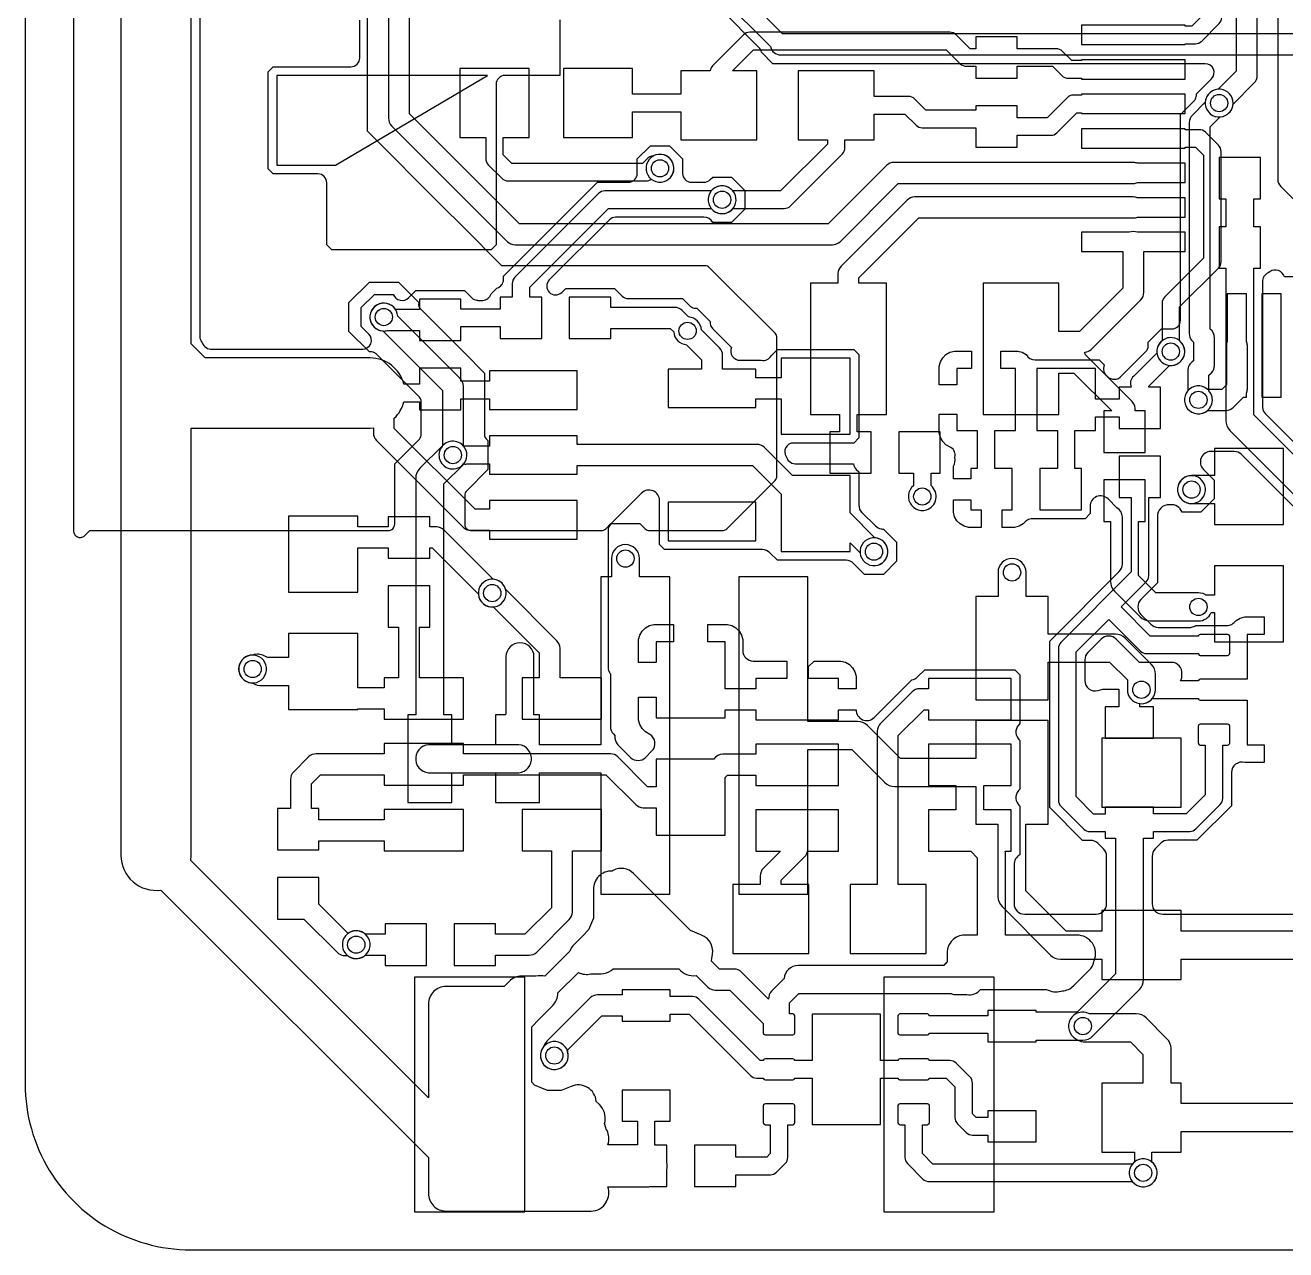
# Model space of a CAD drawing. Header units: millimetres. Extents: x 23.6 to 57.2, y 14.1 to 54.7.
# Drawn here: x 23.61 to 41.87, y 14.09 to 31.83 of the extents above; entities that cross this region are included whole.
import ezdxf

# ---------------------------------------------------------------- set-up
doc = ezdxf.new("R2010")
doc.units = ezdxf.units.MM

msp = doc.modelspace()

# ---------------------------------------------------------------- linework, layer by layer
at = {"layer": '16_copper'}
for points in [[(24.305, 48.7), (24.305, 24.5), (24.306, 24.489), (24.308, 24.477), (24.308, 24.477), (24.308, 24.476), (24.312, 24.465), (24.317, 24.455), (24.317, 24.454), (24.317, 24.453), (24.324, 24.444), (24.331, 24.435), (24.331, 24.434), (24.332, 24.434), (24.341, 24.427), (24.35, 24.419), (24.35, 24.419), (24.351, 24.419), (24.361, 24.414), (24.372, 24.409), (24.372, 24.409), (24.373, 24.409), (24.384, 24.407), (24.396, 24.405), (24.396, 24.405), (24.397, 24.405), (24.408, 24.406, 0.175553), (24.467, 24.433), (24.539, 24.505), (28.862, 24.505, 0.414214), (28.957, 24.6), (28.957, 25.475), (29.315, 25.833, 0.198912), (29.343, 25.901), (29.343, 26.371, 0.198912), (29.315, 26.438), (28.687, 27.066, 0.129044), (28.646, 27.091), (28.622, 27.094, 0.061489), (28.59, 27.094), (28.294, 27.39), (28.294, 27.81), (28.59, 28.106), (29.01, 28.106), (29.306, 27.81, 0.278932), (29.334, 27.713), (29.962, 27.085), (29.962, 27.085), (30.257, 26.789), (30.257, 25.901, 0.129042), (30.269, 25.854), (30.284, 25.834, 0.066232), (30.308, 25.81), (30.308, 25.39), (30.001, 25.082, 0.198912), (29.973, 25.015), (29.973, 24.6, 0.414214), (30.068, 24.505), (31.947, 24.505, 0.198912), (32.014, 24.533), (32.09, 24.608), (32.51, 24.608), (32.586, 24.533, 0.198912), (32.653, 24.505), (33.7, 24.505, 0.198912), (33.767, 24.533), (34.467, 25.233, 0.198912), (34.495, 25.3), (34.495, 27.3, 0.198912), (34.467, 27.367), (33.519, 28.315, 0.198912), (33.452, 28.343), (30.511, 28.343), (29.938, 28.915), (29.65, 29.203), (29.65, 29.203), (28.562, 30.291), (28.562, 43.409, 0.0837)], [(41.148, 33.859), (41.148, 31.163), (40.886, 30.901), (40.88, 30.901), (40.841, 30.893), (40.805, 30.878), (40.772, 30.856), (40.744, 30.828), (40.722, 30.795), (40.707, 30.759), (40.699, 30.72), (40.699, 30.68), (40.707, 30.641), (40.722, 30.605), (40.744, 30.572), (40.772, 30.544), (40.805, 30.522), (40.841, 30.507), (40.88, 30.499), (40.92, 30.499), (40.959, 30.507, 0.31076), (41.101, 30.686), (41.408, 30.992, 0.198912), (41.452, 31.1), (41.452, 34, 0.343727)], [(41.748, 33.868), (41.748, 29.6, 0.198912), (41.792, 29.492), (42.005, 29.28)], [(42.5, 18.703), (40.35, 18.703), (40.35, 19), (39.2, 19), (39.2, 18.703), (38.684, 18.703), (38.102, 19.285), (38.102, 20.252), (38.424, 20.252), (38.424, 21.752), (37.374, 21.752), (37.374, 21.205), (36.282, 21.205), (35.807, 21.681, 0.198912), (35.663, 21.74), (34.942, 21.74), (34.942, 23.837), (33.942, 23.837), (33.942, 19.237), (34.942, 19.237), (34.942, 21.334), (35.579, 21.334), (36.054, 20.859, 0.198912), (36.198, 20.799), (37.374, 20.799), (37.374, 20.252), (37.696, 20.252), (37.696, 19.201, 0.198912), (37.756, 19.057), (38.456, 18.356, 0.198912), (38.6, 18.297), (39.2, 18.297), (39.2, 18), (40.35, 18), (40.35, 18.297), (42.416, 18.297)], [(44.85, 16.203), (40.35, 16.203), (40.35, 16.5), (40.203, 16.5), (40.203, 17, 0.198912), (40.144, 17.144), (39.844, 17.444, 0.198912), (39.7, 17.503), (39.024, 17.503, 0.998798), (38.824, 17.143), (38.83, 17.138, 0.121359), (38.929, 17.099), (38.935, 17.098, 0.020916), (38.952, 17.097), (39.616, 17.097), (39.797, 16.916), (39.797, 16.5), (39.2, 16.5), (39.2, 15.5), (39.673, 15.5), (39.673, 15.357), (39.672, 15.356), (39.644, 15.328), (39.622, 15.295), (39.607, 15.259), (39.599, 15.22), (39.599, 15.18), (39.607, 15.141), (39.622, 15.105), (39.644, 15.072), (39.672, 15.044), (39.705, 15.022), (39.741, 15.007), (39.78, 14.999), (39.82, 14.999), (39.859, 15.007, 0.601912), (39.927, 15.357), (39.927, 15.5), (40.35, 15.5), (40.35, 15.797), (44.85, 15.797)]]:
    msp.add_lwpolyline(points, format="xyb", dxfattribs=at)
for points in [[(29.172, 43.112, 0.965487), (29.041, 43.493), (29.005, 43.478, 0.198913), (28.907, 43.359), (28.899, 43.32, 0.175346), (28.867, 43.219), (28.867, 30.481, 0.198912), (28.912, 30.373), (30.592, 28.692, 0.198912), (30.7, 28.648), (35.3, 28.648, 0.198912), (35.408, 28.692), (36.251, 29.536), (39.657, 29.536, 0.101846), (39.717, 29.548), (40.407, 29.548), (40.407, 29.828), (39.715, 29.828, 0.098877), (39.657, 29.84), (36.188, 29.84, 0.198912), (36.08, 29.796), (35.237, 28.952), (30.763, 28.952), (29.172, 30.544)], [(40.407, 31.561), (40.557, 31.561, 0.198912), (40.647, 31.598), (40.901, 31.852, 0.198912), (40.938, 31.942), (40.938, 33.35, 0.909744), (40.716, 33.686), (40.683, 33.664, 0.475246), (40.684, 33.35), (40.684, 31.995), (40.504, 31.815), (40.407, 31.815), (40.407, 31.828), (38.907, 31.828), (38.907, 31.548), (40.407, 31.548)], [(34.202, 31.169), (33.849, 31.169), (34.153, 31.473), (36.947, 31.473), (37.151, 31.27, 0.198912), (37.24, 31.233), (37.376, 31.233), (37.376, 31.06), (37.976, 31.06), (37.976, 31.233), (38.488, 31.233), (38.622, 31.098, 0.198912), (38.712, 31.061), (38.907, 31.061), (38.907, 31.048), (40.407, 31.048), (40.407, 31.328), (38.907, 31.328), (38.907, 31.315), (38.765, 31.315), (38.63, 31.449, 0.198912), (38.54, 31.487), (37.976, 31.487), (37.976, 31.66), (37.376, 31.66), (37.376, 31.487), (37.293, 31.487), (37.09, 31.69, 0.198912), (37, 31.727), (34.1, 31.727, 0.198912), (34.01, 31.69), (33.563, 31.242, 0.164184), (33.527, 31.169), (33.102, 31.169), (33.102, 30.828), (32.403, 30.828), (32.403, 31.201), (31.403, 31.201), (31.403, 30.201), (32.403, 30.201), (32.403, 30.574), (33.102, 30.574), (33.102, 30.169), (34.202, 30.169)], [(32.859, 29.562, 0.906347), (32.78, 29.956), (32.741, 29.949), (32.705, 29.934, 0.208069), (32.61, 29.89), (32.547, 29.827), (30.653, 29.827), (30.53, 29.95), (30.53, 30.201), (30.903, 30.201), (30.903, 31.201), (29.903, 31.201), (29.903, 30.201), (30.276, 30.201), (30.276, 29.897, 0.198912), (30.313, 29.807), (30.51, 29.61, 0.198912), (30.6, 29.573), (32.6, 29.573, 0.157536), (32.674, 29.597), (32.705, 29.577), (32.741, 29.562), (32.78, 29.554), (32.82, 29.554)], [(33.759, 29.107, 0.15024), (33.857, 29.173), (34.6, 29.173, 0.198912), (34.69, 29.21), (35.442, 29.963, 0.198912), (35.479, 30.052), (35.479, 30.169), (35.902, 30.169), (35.902, 30.542), (36.347, 30.542), (36.51, 30.38, 0.198912), (36.6, 30.342), (37.376, 30.342), (37.376, 30.06), (37.976, 30.06), (37.976, 30.233), (38.46, 30.233, 0.198912), (38.549, 30.27), (38.841, 30.561), (38.907, 30.561), (38.907, 30.548), (40.407, 30.548), (40.407, 30.828), (38.907, 30.828), (38.907, 30.815), (38.788, 30.815, 0.198912), (38.698, 30.778), (38.407, 30.487), (37.976, 30.487), (37.976, 30.66), (37.376, 30.66), (37.376, 30.596), (36.653, 30.596), (36.49, 30.759, 0.198912), (36.4, 30.796), (35.902, 30.796), (35.902, 31.169), (34.802, 31.169), (34.802, 30.169), (35.225, 30.169), (35.225, 30.105), (34.547, 29.427), (33.857, 29.427), (33.856, 29.428), (33.828, 29.456), (33.795, 29.478), (33.759, 29.493), (33.72, 29.501), (33.68, 29.501), (33.641, 29.493), (33.605, 29.478), (33.572, 29.456), (33.544, 29.428), (33.522, 29.395), (33.507, 29.359), (33.499, 29.32), (33.499, 29.28), (33.507, 29.241), (33.522, 29.205), (33.544, 29.172), (33.572, 29.144), (33.605, 29.122), (33.641, 29.107), (33.68, 29.099), (33.72, 29.099)], [(40.259, 26.907, 0.601912), (40.327, 27.257), (40.327, 27.747), (40.89, 28.31, 0.198912), (40.927, 28.4), (40.927, 30, 0.198912), (40.89, 30.09), (40.702, 30.278, 0.198912), (40.612, 30.315), (40.407, 30.315), (40.407, 30.328), (38.907, 30.328), (38.907, 30.048), (40.407, 30.048), (40.407, 30.061), (40.559, 30.061), (40.673, 29.947), (40.673, 28.453), (40.11, 27.89, 0.198912), (40.073, 27.8), (40.073, 27.257), (40.072, 27.256), (40.044, 27.228), (40.022, 27.195), (40.007, 27.159), (39.999, 27.12), (39.999, 27.08), (40.007, 27.041), (40.022, 27.005), (40.044, 26.972), (40.072, 26.944), (40.105, 26.922), (40.141, 26.907), (40.18, 26.899), (40.22, 26.899)], [(35.86, 25.939), (35.657, 25.939), (35.657, 26.189), (36.08, 26.189), (36.08, 28.089), (35.683, 28.089), (35.683, 28.167), (36.551, 29.036), (39.657, 29.036, 0.101846), (39.717, 29.048), (40.407, 29.048), (40.407, 29.328), (39.715, 29.328, 0.098877), (39.657, 29.34), (36.488, 29.34, 0.198912), (36.38, 29.296), (35.423, 28.338, 0.198912), (35.378, 28.23), (35.378, 28.089), (34.98, 28.089), (34.98, 26.189), (35.403, 26.189), (35.403, 25.939), (35.26, 25.939), (35.26, 25.339), (35.86, 25.339)], [(38.964, 27.051, 0.050181), (38.951, 27.087), (38.96, 27.089, 0.163107), (39.047, 27.132), (39.765, 27.849, 0.198912), (39.809, 27.957), (39.809, 28.548), (40.407, 28.548), (40.407, 28.828), (39.716, 28.828, 0.201229), (39.598, 28.828), (38.907, 28.828), (38.907, 28.548), (39.505, 28.548), (39.505, 28.02), (38.876, 27.392), (38.58, 27.392), (38.58, 28.089), (37.48, 28.089), (37.48, 26.189), (38.58, 26.189), (38.58, 26.787), (38.797, 26.787), (39.345, 26.239), (39.23, 26.239), (39.23, 25.639), (39.83, 25.639), (39.83, 26.239), (39.682, 26.239, 0.251636), (39.638, 26.378), (38.968, 27.047)], [(29.783, 20.997), (30.755, 20.997), (30.794, 21.005), (30.831, 21.02), (30.865, 21.042), (30.893, 21.07), (30.915, 21.104), (30.93, 21.141), (30.938, 21.18), (30.938, 21.22), (30.93, 21.259), (30.915, 21.296), (30.893, 21.33), (30.865, 21.358), (30.831, 21.38), (30.794, 21.395), (30.755, 21.403), (29.783, 21.403), (29.783, 21.835), (29.668, 21.835), (29.668, 25.181), (29.944, 25.456, 0.394737), (29.952, 25.733), (29.952, 26.6, 0.198912), (29.908, 26.708), (29.001, 27.614, 0.918765), (28.599, 27.62), (28.599, 27.58, 0.365467), (28.786, 27.399), (29.648, 26.537), (29.648, 25.735), (29.321, 25.409, 0.198912), (29.262, 25.265), (29.262, 21.835), (29.148, 21.835), (29.148, 20.565), (29.783, 20.565)], [(40.659, 26.207, 0.105333), (40.732, 26.248), (41, 26.248, 0.198912), (41.108, 26.292), (41.254, 26.438), (41.297, 26.438), (41.297, 26.498, 0.10074), (41.309, 26.557), (41.309, 27.188, 0.101846), (41.297, 27.248), (41.297, 27.938), (41.017, 27.938), (41.017, 27.246, 0.098877), (41.005, 27.188), (41.005, 26.62), (40.937, 26.552), (40.732, 26.552), (40.728, 26.556), (40.695, 26.578), (40.659, 26.593), (40.62, 26.601), (40.58, 26.601), (40.541, 26.593), (40.505, 26.578), (40.472, 26.556), (40.444, 26.528), (40.422, 26.495), (40.407, 26.459), (40.399, 26.42), (40.399, 26.38), (40.407, 26.341), (40.422, 26.305), (40.444, 26.272), (40.472, 26.244), (40.505, 26.222), (40.541, 26.207), (40.58, 26.199), (40.62, 26.199)], [(36.659, 24.807, 0.601912), (36.727, 25.157), (36.727, 25.339), (36.86, 25.339), (36.86, 25.939), (36.26, 25.939), (36.26, 25.339), (36.473, 25.339), (36.473, 25.157), (36.472, 25.156), (36.444, 25.128), (36.422, 25.095), (36.407, 25.059), (36.399, 25.02), (36.399, 24.98), (36.407, 24.941), (36.422, 24.905), (36.444, 24.872), (36.472, 24.844), (36.505, 24.822), (36.541, 24.807), (36.58, 24.799), (36.62, 24.799)], [(41.832, 25.694), (40.832, 25.694), (40.832, 25.303), (40.5, 25.303, 0.923416), (40.468, 24.899), (40.5, 24.897), (40.832, 24.897), (40.832, 24.594), (41.832, 24.594)], [(41.832, 23.994), (40.832, 23.994), (40.832, 23.571), (40.709, 23.571, 0.080041), (40.667, 23.592), (40.632, 23.601), (40.6, 23.603), (39.984, 23.603), (39.733, 23.854), (39.733, 24.639), (39.83, 24.639), (39.83, 25.239), (39.23, 25.239), (39.23, 24.639), (39.327, 24.639), (39.327, 23.77, 0.198912), (39.386, 23.626), (39.756, 23.256, 0.198912), (39.9, 23.197), (40.6, 23.197, 0.294938), (40.785, 23.317), (40.832, 23.317), (40.832, 22.894), (41.832, 22.894)], [(32.942, 23.837), (32.503, 23.837), (32.503, 24.1, 1), (32.097, 24.1), (32.097, 23.837), (31.942, 23.837), (31.942, 21.403), (31.053, 21.403), (31.053, 21.835), (30.975, 21.835), (30.975, 22.677, 1), (30.569, 22.677), (30.569, 21.85, 0.019662), (30.56, 21.835), (30.418, 21.835), (30.418, 21.403), (29.445, 21.403), (29.406, 21.395), (29.369, 21.38), (29.335, 21.358), (29.307, 21.33), (29.285, 21.296), (29.27, 21.259), (29.262, 21.22), (29.262, 21.18), (29.27, 21.141), (29.285, 21.104), (29.307, 21.07), (29.335, 21.042), (29.369, 21.02), (29.406, 21.005), (29.445, 20.997), (30.418, 20.997), (30.418, 20.565), (31.053, 20.565), (31.053, 20.997), (31.942, 20.997), (31.942, 19.237), (32.942, 19.237)], [(39.811, 22, 0.361416), (39.977, 22.2), (39.977, 22.426, 0.198912), (39.917, 22.57), (39.541, 22.946, 0.198912), (39.398, 23.005), (38.424, 23.005), (38.424, 23.552), (38.103, 23.552), (38.103, 23.9, 1), (37.697, 23.9), (37.697, 23.552), (37.374, 23.552), (37.374, 22.052), (38.424, 22.052), (38.424, 22.599), (39.314, 22.599), (39.571, 22.342), (39.571, 22.2), (39.574, 22.165), (39.583, 22.13), (39.598, 22.098), (39.619, 22.069), (39.644, 22.044), (39.673, 22.023), (39.706, 22.009), (39.74, 22), (39.775, 21.997)]]:
    msp.add_lwpolyline(points, format="xyb", close=True, dxfattribs=at)
for points in [[(41.797, 27.938), (41.517, 27.938), (41.517, 26.438), (41.797, 26.438)], [(35.959, 24.007), (35.995, 24.022), (36.028, 24.044), (36.056, 24.072), (36.078, 24.105), (36.093, 24.141), (36.101, 24.18), (36.101, 24.22), (36.093, 24.259), (36.078, 24.295), (36.056, 24.328), (36.028, 24.356), (35.995, 24.378), (35.959, 24.393), (35.92, 24.401), (35.88, 24.401), (35.841, 24.393), (35.805, 24.378), (35.772, 24.356), (35.744, 24.328), (35.722, 24.295), (35.707, 24.259), (35.699, 24.22), (35.699, 24.18), (35.707, 24.141), (35.722, 24.105), (35.744, 24.072), (35.772, 24.044), (35.805, 24.022), (35.841, 24.007), (35.88, 23.999), (35.92, 23.999)], [(30.429, 23.407), (30.465, 23.422), (30.498, 23.444), (30.526, 23.472), (30.548, 23.505), (30.563, 23.541), (30.571, 23.58), (30.571, 23.62), (30.563, 23.659), (30.548, 23.695), (30.526, 23.728), (30.498, 23.756), (30.465, 23.778), (30.429, 23.793), (30.39, 23.801), (30.35, 23.801), (30.311, 23.793), (30.275, 23.778), (30.242, 23.756), (30.214, 23.728), (30.192, 23.695), (30.177, 23.659), (30.169, 23.62), (30.169, 23.58), (30.177, 23.541), (30.192, 23.505), (30.214, 23.472), (30.242, 23.444), (30.275, 23.422), (30.311, 23.407), (30.35, 23.399), (30.39, 23.399)], [(26.959, 22.307), (26.995, 22.322), (27.028, 22.344), (27.056, 22.372), (27.078, 22.405), (27.093, 22.441), (27.101, 22.48), (27.101, 22.52), (27.093, 22.559), (27.078, 22.595), (27.056, 22.628), (27.028, 22.656), (26.995, 22.678), (26.959, 22.693), (26.92, 22.701), (26.88, 22.701), (26.841, 22.693), (26.805, 22.678), (26.772, 22.656), (26.744, 22.628), (26.722, 22.595), (26.707, 22.559), (26.699, 22.52), (26.699, 22.48), (26.707, 22.441), (26.722, 22.405), (26.744, 22.372), (26.772, 22.344), (26.805, 22.322), (26.841, 22.307), (26.88, 22.299), (26.92, 22.299)], [(40.35, 21.5), (39.2, 21.5), (39.2, 20.5), (40.35, 20.5)], [(28.459, 18.313), (28.495, 18.328), (28.528, 18.35), (28.556, 18.378), (28.578, 18.411), (28.593, 18.447), (28.601, 18.486), (28.601, 18.526), (28.593, 18.565), (28.578, 18.601), (28.556, 18.634), (28.528, 18.662), (28.495, 18.684), (28.459, 18.699), (28.42, 18.707), (28.38, 18.707), (28.341, 18.699), (28.305, 18.684), (28.272, 18.662), (28.244, 18.634), (28.222, 18.601), (28.207, 18.565), (28.199, 18.526), (28.199, 18.486), (28.207, 18.447), (28.222, 18.411), (28.244, 18.378), (28.272, 18.35), (28.305, 18.328), (28.341, 18.313), (28.38, 18.305), (28.42, 18.305)], [(30.842, 18.037), (29.242, 18.037), (29.242, 14.637), (30.842, 14.637)], [(37.642, 18.037), (36.042, 18.037), (36.042, 14.637), (37.642, 14.637)], [(31.329, 16.707), (31.366, 16.722), (31.398, 16.744), (31.426, 16.772), (31.449, 16.805), (31.464, 16.841), (31.471, 16.88), (31.471, 16.92), (31.464, 16.959), (31.449, 16.995), (31.426, 17.028), (31.398, 17.056), (31.366, 17.078), (31.329, 17.093), (31.29, 17.101), (31.25, 17.101), (31.212, 17.093), (31.175, 17.078), (31.142, 17.056), (31.114, 17.028), (31.092, 16.995), (31.077, 16.959), (31.069, 16.92), (31.069, 16.88), (31.077, 16.841), (31.092, 16.805), (31.114, 16.772), (31.142, 16.744), (31.175, 16.722), (31.212, 16.707), (31.25, 16.699), (31.29, 16.699)]]:
    msp.add_lwpolyline(points, close=True, dxfattribs=at)
at = {"layer": '1_copper'}
for points in [[(24.992, 38.1), (24.992, 19.8, 0.45607), (25.571, 19.298), (29.446, 15.423), (29.446, 14.9, 0.414214), (29.7, 14.646), (31.801, 14.646, 0.267251), (32.021, 14.772), (32.023, 14.779, 0.210121), (32.046, 14.995), (32.6, 14.995, 0.042285), (32.651, 15), (32.9, 15), (32.9, 15.249, 0.084744), (32.9, 15.352), (32.9, 15.6), (32.727, 15.6), (32.727, 15.948), (32.949, 15.948), (32.949, 16.4), (32.251, 16.4), (32.251, 15.948), (32.473, 15.948), (32.473, 15.605), (32.046, 15.605, 0.113343), (32.057, 15.721), (32.054, 15.74, 0.092189), (32.023, 15.834), (32.014, 15.85), (31.997, 15.914, 0.252242), (31.948, 16.159), (31.923, 16.189, 0.000183), (31.922, 16.19), (31.877, 16.235, 0.514097), (31.512, 16.452), (31.371, 16.394), (31.17, 16.394), (30.984, 16.471), (30.942, 16.513), (30.942, 17.318), (31.047, 17.423), (31.047, 17.423), (31.138, 17.514), (31.138, 17.514), (31.138, 17.514), (31.247, 17.624, 0.189506), (31.321, 17.806), (31.619, 18.103, 0.175398), (31.798, 18.083), (31.946, 18.083, 0.158205), (32.095, 18.132), (32.124, 18.157), (33.075, 18.157, 0.274304), (33.324, 18.06), (33.492, 17.892, 0.198912), (33.6, 17.848), (33.812, 17.848), (34.296, 17.363), (34.296, 17.228), (34.302, 17.214), (34.313, 17.203), (34.327, 17.198), (34.723, 17.198), (34.737, 17.203), (34.748, 17.214), (34.754, 17.228), (34.754, 17.472), (34.748, 17.486), (34.737, 17.497), (34.723, 17.502), (34.677, 17.502), (34.677, 17.662), (34.812, 17.797), (37.017, 17.797, 0.085456), (37.102, 17.782), (37.244, 17.782, 0.266834), (37.445, 17.857), (38.4, 17.857, 0.208291), (38.611, 17.834), (38.63, 17.836, 0.179039), (38.79, 17.909), (39.018, 18.136, 0.138132), (39.084, 18.256), (39.089, 18.275, 0.545219), (38.838, 18.643), (37.803, 18.643), (37.803, 19.85, 0.014814), (37.802, 19.862), (37.888, 19.862), (37.888, 20.462), (37.491, 20.462), (37.491, 20.812), (37.888, 20.812), (37.888, 21.412), (36.688, 21.412), (36.688, 20.812), (37.085, 20.812), (37.085, 20.462), (36.688, 20.462), (36.688, 19.862), (37.301, 19.862), (37.397, 19.766), (37.397, 18.643), (37.213, 18.643, 0.414214), (36.959, 18.389), (36.959, 18.253, 0.067065), (36.912, 18.203), (34.8, 18.203, 0.394736), (34.598, 18.014), (34.417, 17.833, 0.210997), (34.373, 17.718), (33.983, 18.108, 0.198912), (33.875, 18.152), (33.663, 18.152), (33.546, 18.269, 0.002451), (33.547, 18.272), (33.55, 18.312, 0.412251), (33.393, 18.649), (33.241, 18.712), (33.077, 18.877), (32.417, 19.537, 0.324529), (32.122, 19.583), (32.106, 19.573, 0.431288), (31.836, 19.305), (31.836, 18.888), (31.767, 18.72), (31.682, 18.636), (31.682, 18.636), (31.682, 18.636), (31.555, 18.509, 0.110094), (31.494, 18.41), (31.133, 18.048, 0.123682), (31.004, 18.049), (30.796, 18.049, 0.198912), (30.616, 17.974), (30.543, 17.901), (29.7, 17.901, 0.414214), (29.446, 17.647), (29.446, 16.285), (26.003, 19.728), (26.008, 19.8), (26.008, 25.992), (28.6, 25.992), (28.648, 25.995), (28.648, 25.92, 0.198912), (28.692, 25.813), (29.95, 24.554, 0.198912), (30.058, 24.51), (30.33, 24.51), (30.33, 24.383), (31.6, 24.383), (31.6, 24.942), (30.33, 24.942), (30.33, 24.815), (30.121, 24.815), (28.952, 25.983), (28.952, 26.134, 0.138594), (29.092, 26.373), (29.315, 26.373), (29.315, 26.258), (29.915, 26.258), (29.915, 26.415), (30.33, 26.415), (30.33, 26.262), (31.6, 26.262), (31.6, 26.821), (30.33, 26.821), (30.33, 26.669), (29.915, 26.669), (29.915, 26.858), (29.315, 26.858), (29.315, 26.627), (29.091, 26.627, 0.341889), (28.6, 27.008), (26.21, 27.008), (26.008, 27.21), (26.008, 37.89)], [(26.135, 37.784), (26.135, 27.316, 0.16802), (26.162, 27.237), (26.168, 27.231, 0.354695), (26.316, 27.135), (28.494, 27.135, 0.668179), (28.584, 27.352), (28.472, 27.464), (28.472, 27.736), (28.664, 27.928), (28.936, 27.928, 0.557898), (29.161, 27.883), (29.262, 27.985), (29.968, 27.985), (30.073, 27.879, 0.168017), (30.148, 27.843), (30.157, 27.843), (30.163, 27.842), (30.233, 27.842, 0.291853), (30.356, 27.936), (30.439, 28.02, 0.337973), (30.533, 28.142), (30.533, 28.192), (31.895, 29.554), (32.345, 29.554, 0.414214), (32.472, 29.681), (32.472, 29.891), (32.664, 30.083), (32.936, 30.083), (33.128, 29.891), (33.128, 29.681, 0.414214), (33.255, 29.554), (33.437, 29.554, 0.198912), (33.527, 29.591), (33.564, 29.628), (33.836, 29.628), (34.028, 29.436), (34.028, 29.164), (33.836, 28.972), (33.564, 28.972, 0.302842), (33.437, 29.046), (32.158, 29.046, 0.198912), (32.068, 29.009), (31.197, 28.138, 0.996115), (31.376, 27.957), (31.377, 27.957), (31.434, 28.015), (32.14, 28.015), (32.25, 27.905, 0.198912), (32.34, 27.867), (33.128, 27.867), (33.23, 27.765, 0.147546), (33.295, 27.731), (33.304, 27.729, 0.049), (33.336, 27.728), (33.528, 27.536, 0.232534), (33.565, 27.43), (33.835, 27.16, 0.549691), (33.962, 26.974), (34.268, 26.974, 0.333919), (34.414, 27.042), (34.501, 27.129), (35.607, 27.129), (35.681, 27.055), (35.681, 25.849), (35.607, 25.775), (34.733, 25.775, 0.596407), (34.627, 25.579), (34.632, 25.571, 0.359531), (34.781, 25.473), (35.602, 25.473, 0.152781), (35.643, 25.392), (35.681, 25.355), (35.681, 24.877, 0.198912), (35.726, 24.769), (35.922, 24.573, 0.153129), (36.003, 24.531), (36.009, 24.53, 0.0369), (36.036, 24.528), (36.228, 24.336), (36.228, 24.064), (36.036, 23.872), (35.764, 23.872), (35.605, 24.03, 0.198912), (35.498, 24.075), (34.501, 24.075), (34.391, 24.186, 0.198916), (34.283, 24.23), (32.868, 24.23), (32.793, 24.305), (32.793, 24.941, 0.668179), (32.533, 25.049), (32.092, 24.608, 0.198912), (32.048, 24.5), (32.048, 22.523, 0.069503), (32.053, 22.481), (32.057, 22.472, 0.071586), (32.081, 22.428), (32.081, 21.667, 0.19892), (32.126, 21.559), (32.148, 21.537, 0.243596), (32.192, 21.403), (32.375, 21.22, 0.414209), (32.591, 21.22), (32.684, 21.313, 0.493149), (32.653, 21.552), (32.588, 21.59), (32.541, 21.637), (32.507, 21.695), (32.49, 21.76), (32.49, 22.093), (32.744, 22.093), (32.744, 21.793), (33.744, 21.793), (33.744, 21.91), (34.188, 21.91), (34.188, 21.762), (35.388, 21.762), (35.388, 21.91), (35.642, 21.91, 0.678981), (35.902, 21.797), (36.238, 22.133), (36.449, 22.344, 0.157905), (36.532, 22.386), (36.635, 22.489), (37.941, 22.489), (38.015, 22.415), (38.015, 21.709, 0.423719), (37.99, 21.491), (38, 21.479), (38.015, 21.465), (38.015, 20.759, 0.423719), (37.99, 20.541), (38, 20.529), (38.015, 20.515), (38.015, 19.809, 0.293558), (37.93, 19.661), (37.93, 19.1, 0.414214), (38.083, 18.948), (39.117, 18.948), (39.121, 18.948, 0.406906), (39.27, 19.1), (39.27, 19.786, 0.198912), (39.225, 19.894), (39.146, 19.973, 0.198912), (39.038, 20.017), (38.923, 20.017), (38.446, 20.495), (38.446, 22.905), (39.454, 23.914, 0.198912), (39.499, 24.021), (39.499, 24.704, 0.26177), (39.419, 24.838), (39.291, 24.965, 0.668184), (39.031, 24.857), (39.031, 24.752), (38.957, 24.678), (38.199, 24.678, 0.136851), (38.121, 24.655), (38.112, 24.651, 0.036719), (38.092, 24.633), (38.06, 24.602), (38.002, 24.568), (37.937, 24.551), (37.756, 24.551), (37.756, 24.805), (37.904, 24.805), (37.904, 25.405), (37.651, 25.405), (37.651, 25.954), (37.949, 25.954), (37.949, 26.854), (37.736, 26.854), (37.736, 27.107), (37.982, 27.107), (38.047, 27.09), (38.105, 27.057, 0.30814), (38.234, 26.98), (39.162, 26.98), (39.236, 26.906, 0.356278), (39.281, 26.74), (39.282, 26.739, 0.439545), (39.488, 26.747), (39.835, 27.094, 0.198912), (39.872, 27.184), (39.872, 27.236), (40.064, 27.428), (40.213, 27.428, 0.414214), (40.34, 27.555), (40.34, 30.535), (40.535, 30.73, 0.147546), (40.569, 30.795), (40.571, 30.804, 0.049), (40.572, 30.836), (40.79, 31.054, 0.668179), (40.7, 31.271), (34.434, 31.271), (34.269, 31.436, 0.16053), (34.233, 31.507), (33.682, 32.059, 0.198912)], [(46.512, 33.728), (44.487, 31.702), (34.577, 31.702), (33.84, 32.44, 0.198912)], [(33.697, 32.223), (34.401, 31.519, 0.355286), (34.55, 31.398), (44.55, 31.398), (44.556, 31.398, 0.189183), (44.658, 31.442), (46.808, 33.592, 0.152805)], [(31.35, 31.907), (31.35, 31.1), (30.554, 31.1, 0.414214), (30.427, 30.973), (30.427, 28.647), (30.353, 28.573), (28.047, 28.573), (27.973, 28.647), (27.973, 29.546, 0.414214), (27.846, 29.673), (27.197, 29.673), (27.123, 29.747), (27.123, 31.153), (27.197, 31.227), (28.323, 31.227, 0.414214), (28.45, 31.354), (28.45, 31.9)], [(43.714, 23.873), (41.402, 26.185), (41.402, 28.308), (41.499, 28.308), (41.499, 28.908), (41.402, 28.908), (41.402, 29.313), (41.499, 29.313), (41.499, 29.913), (40.899, 29.913), (40.899, 29.313), (40.996, 29.313), (40.996, 28.908), (40.899, 28.908), (40.899, 28.308), (40.996, 28.308), (40.996, 26.101, 0.198912), (41.055, 25.957), (43.486, 23.526, 0.198912)], [(42.558, 28.181), (41.846, 28.181, 0.51489), (41.633, 28.257), (41.611, 28.24, 0.321461), (41.529, 28.106), (41.529, 26.29, 0.198912), (41.566, 26.201), (42.257, 25.51, 0.198912)], [(43.469, 23.364), (41.225, 25.608, 0.198912), (41.118, 25.652), (40.78, 25.652, 0.668179), (40.672, 25.392), (40.828, 25.236), (40.828, 24.964), (40.636, 24.772), (40.364, 24.772, 0.349049), (40.189, 24.88), (40.185, 24.879), (40.181, 24.88, 0.450972), (40.007, 24.704), (40.007, 23.748), (39.767, 23.508, 0.414214), (39.767, 23.292), (39.911, 23.149, 0.198912), (40.018, 23.104), (40.478, 23.104, 0.018762), (40.489, 23.104), (40.499, 23.106, 0.097801), (40.561, 23.129), (41.012, 23.129, 0.120621), (41.082, 23.147), (41.09, 23.152, 0.05062), (41.119, 23.174), (41.149, 23.203), (41.207, 23.237), (41.271, 23.254), (41.552, 23.254), (41.552, 23), (41.305, 23), (41.305, 22.352), (40.825, 22.352), (40.825, 22.352), (40.627, 22.352), (40.613, 22.347), (40.602, 22.336), (40.599, 22.327), (40.342, 22.327, 0.142388), (40.36, 22.42), (40.36, 22.428, 0.445606), (40.209, 22.596), (39.745, 22.596), (39.408, 22.933, 0.414214), (39.192, 22.933), (38.999, 22.739, 0.198912), (38.954, 22.632), (38.954, 22.334, 0.493145), (39.146, 22.187), (39.217, 22.206), (39.448, 22.206), (39.448, 21.952), (39.251, 21.952), (39.251, 21.5), (39.949, 21.5), (39.949, 21.952), (39.752, 21.952), (39.752, 21.999, 0.254551), (39.931, 22.073), (40.599, 22.073), (40.602, 22.064), (40.613, 22.053), (40.627, 22.048), (40.825, 22.048), (40.825, 22.048), (41.305, 22.048), (41.305, 21.4), (41.552, 21.4), (41.552, 21.146), (41.271, 21.146, 0.494036), (41.079, 20.999), (41.079, 20.52), (40.579, 20.02), (40.164, 20.02, 0.198912), (40.056, 19.975), (39.975, 19.894, 0.198912), (39.93, 19.786), (39.93, 19.1, 0.414214), (40.083, 18.948), (43.344, 18.948, 0.262792)]]:
    msp.add_lwpolyline(points, format="xyb", dxfattribs=at)
for points in [[(30.3, 31.1), (30.3, 31.1), (27.25, 31.1), (27.25, 31.1), (27.25, 29.8), (27.25, 29.8), (28.1, 29.8)], [(32.859, 29.562), (32.895, 29.577), (32.928, 29.599), (32.956, 29.627), (32.978, 29.66), (32.993, 29.697), (33.001, 29.735), (33.001, 29.775), (32.993, 29.814), (32.978, 29.851), (32.956, 29.883), (32.928, 29.911), (32.895, 29.934), (32.859, 29.949), (32.82, 29.956), (32.78, 29.956), (32.741, 29.949), (32.705, 29.934), (32.672, 29.911), (32.644, 29.883), (32.622, 29.851), (32.607, 29.814), (32.599, 29.775), (32.599, 29.735), (32.607, 29.697), (32.622, 29.66), (32.644, 29.627), (32.672, 29.599), (32.705, 29.577), (32.741, 29.562), (32.78, 29.554), (32.82, 29.554)], [(36.845, 26.616), (36.845, 26.887), (36.862, 26.952), (36.896, 27.009), (36.943, 27.057), (37.001, 27.09), (37.066, 27.107), (37.311, 27.107), (37.311, 26.854), (37.099, 26.854), (37.099, 26.616)], [(40.559, 24.907), (40.595, 24.922), (40.628, 24.944), (40.656, 24.972), (40.678, 25.005), (40.693, 25.041), (40.701, 25.08), (40.701, 25.12), (40.693, 25.159), (40.678, 25.195), (40.656, 25.228), (40.628, 25.256), (40.595, 25.278), (40.559, 25.293), (40.52, 25.301), (40.48, 25.301), (40.441, 25.293), (40.405, 25.278), (40.372, 25.256), (40.344, 25.228), (40.322, 25.195), (40.307, 25.159), (40.299, 25.12), (40.299, 25.08), (40.307, 25.041), (40.322, 25.005), (40.344, 24.972), (40.372, 24.944), (40.405, 24.922), (40.441, 24.907), (40.48, 24.899), (40.52, 24.899)], [(34.19, 24.916), (32.92, 24.916), (32.92, 24.357), (34.19, 24.357)], [(37.271, 24.551), (37.206, 24.568), (37.148, 24.602), (37.101, 24.649), (37.067, 24.707), (37.05, 24.772), (37.05, 24.953), (37.304, 24.953), (37.304, 24.805), (37.452, 24.805), (37.452, 24.551)], [(32.49, 22.593), (32.49, 22.926), (32.507, 22.991), (32.541, 23.049), (32.588, 23.096), (32.646, 23.13), (32.711, 23.147), (32.994, 23.147), (32.994, 22.893), (32.744, 22.893), (32.744, 22.593)], [(35.388, 22.214), (35.388, 22.362), (34.952, 22.362), (34.952, 22.537), (35.032, 22.616), (35.421, 22.616), (35.486, 22.599), (35.544, 22.565), (35.591, 22.518), (35.625, 22.46), (35.642, 22.395), (35.642, 22.214)]]:
    msp.add_lwpolyline(points, close=True, dxfattribs=at)
for points in [[(40.659, 26.207, 0.543249), (40.752, 26.532), (40.752, 26.757), (40.788, 26.793, 0.198912), (40.833, 26.901), (40.833, 27.299, 0.238389), (40.772, 27.423), (40.772, 30.356), (40.914, 30.499, 0.918765), (40.92, 30.901), (40.88, 30.901, 0.365467), (40.699, 30.714), (40.512, 30.527, 0.198912), (40.467, 30.42), (40.467, 27.36, 0.172369), (40.501, 27.264), (40.512, 27.252), (40.528, 27.236), (40.528, 26.964, 0.284173), (40.448, 26.82), (40.448, 26.532), (40.444, 26.528), (40.422, 26.495), (40.407, 26.459), (40.399, 26.42), (40.399, 26.38), (40.407, 26.341), (40.422, 26.305), (40.444, 26.272), (40.472, 26.244), (40.505, 26.222), (40.541, 26.207), (40.58, 26.199), (40.62, 26.199)], [(29.915, 27.461), (30.487, 27.461), (30.487, 27.288), (31.087, 27.288), (31.087, 27.888), (30.914, 27.888), (30.914, 28.034), (32.053, 29.173), (33.543, 29.173, 0.909744), (33.878, 29.395), (33.856, 29.428, 0.475246), (33.543, 29.427), (32, 29.427, 0.198912), (31.91, 29.39), (30.697, 28.177, 0.198912), (30.66, 28.087), (30.66, 27.888), (30.487, 27.888), (30.487, 27.715), (29.915, 27.715), (29.915, 27.858), (29.315, 27.858), (29.315, 27.71), (28.968, 27.71, 0.956018), (28.622, 27.505), (28.644, 27.472, 0.148337), (28.741, 27.407), (28.78, 27.399, 0.112721), (28.854, 27.406), (29.315, 27.406), (29.315, 27.258), (29.915, 27.258)], [(35.554, 27.002), (34.554, 27.002), (34.554, 26.72), (34.19, 26.72), (34.19, 26.847), (33.708, 26.847), (33.708, 27.045, 0.198912), (33.663, 27.152), (33.401, 27.414, 0.373164), (33.214, 27.601), (33.12, 27.696, 0.198912), (33.012, 27.74), (32.087, 27.74), (32.087, 27.888), (31.487, 27.888), (31.487, 27.288), (32.087, 27.288), (32.087, 27.436), (32.949, 27.436), (32.999, 27.386, 0.373164), (33.186, 27.199), (33.403, 26.981), (33.403, 26.847), (32.92, 26.847), (32.92, 26.288), (34.19, 26.288), (34.19, 26.415), (34.554, 26.415), (34.554, 25.902), (35.554, 25.902)], [(38.904, 25.405), (38.811, 25.405), (38.811, 25.954), (39.109, 25.954), (39.109, 26.156), (39.453, 26.156), (39.453, 25.983), (40.053, 25.983), (40.053, 26.583), (39.88, 26.583), (39.88, 26.6), (40.179, 26.899, 0.909747), (40.259, 27.293), (40.22, 27.301, 0.475245), (39.999, 27.079), (39.663, 26.743, 0.333929), (39.626, 26.583), (39.453, 26.583), (39.453, 26.41), (39.109, 26.41), (39.109, 26.854), (38.259, 26.854), (38.259, 25.954), (38.557, 25.954), (38.557, 25.405), (38.304, 25.405), (38.304, 24.805), (38.904, 24.805)], [(37.304, 25.257), (37.05, 25.257), (37.05, 25.438, 0.200854), (37.071, 25.565), (37.073, 25.57, 0.333141), (37.013, 25.71), (36.943, 25.75), (36.896, 25.798), (36.862, 25.855), (36.845, 25.92), (36.845, 26.191), (37.099, 26.191), (37.099, 25.954), (37.397, 25.954), (37.397, 25.405), (37.304, 25.405)], [(35.959, 24.007, 0.83208), (35.914, 24.401), (35.554, 24.762), (35.554, 25.302), (34.72, 25.302), (34.312, 25.71, 0.198912), (34.204, 25.754), (31.6, 25.754), (31.6, 25.881), (30.33, 25.881), (30.33, 25.729), (30.002, 25.729, 0.087075), (29.956, 25.728), (29.928, 25.756, 1), (29.672, 25.444), (29.705, 25.422, 0.303346), (29.928, 25.444), (29.956, 25.472, 0.117325), (30.019, 25.475), (30.33, 25.475), (30.33, 25.323), (31.6, 25.323), (31.6, 25.45), (34.141, 25.45), (34.554, 25.036), (34.554, 24.202), (35.554, 24.202), (35.554, 24.33), (35.699, 24.186), (35.699, 24.18), (35.707, 24.141), (35.722, 24.105), (35.744, 24.072), (35.772, 24.044), (35.805, 24.022), (35.841, 24.007), (35.88, 23.999), (35.92, 23.999)], [(38.607, 22.886, 0.187824), (38.573, 22.8), (38.573, 20.6, 0.198912), (38.61, 20.51), (38.939, 20.182, 0.198912), (39.029, 20.144), (39.251, 20.144), (39.251, 20.048), (39.397, 20.048), (39.397, 18.084), (38.842, 17.529), (38.249, 17.529), (38.249, 17.552), (37.551, 17.552), (37.551, 17.477), (36.701, 17.477), (36.698, 17.486), (36.687, 17.497), (36.673, 17.502), (36.277, 17.502), (36.263, 17.497), (36.252, 17.486), (36.246, 17.472), (36.246, 17.228), (36.252, 17.214), (36.263, 17.203), (36.277, 17.198), (36.673, 17.198), (36.687, 17.203), (36.698, 17.214), (36.701, 17.223), (37.551, 17.223), (37.551, 17.1), (38.249, 17.1), (38.249, 17.123), (38.926, 17.123, 0.198912), (39.07, 17.183), (39.744, 17.856, 0.198912), (39.803, 18), (39.803, 20.048), (39.949, 20.048), (39.949, 20.147), (40.474, 20.147, 0.198912), (40.564, 20.184), (40.915, 20.535, 0.198912), (40.952, 20.625), (40.952, 21.398), (41.023, 21.398), (41.037, 21.403), (41.048, 21.414), (41.054, 21.428), (41.054, 21.672), (41.048, 21.686), (41.037, 21.697), (41.023, 21.702), (40.627, 21.702), (40.613, 21.697), (40.602, 21.686), (40.596, 21.672), (40.596, 21.428), (40.602, 21.414), (40.613, 21.403), (40.627, 21.398), (40.698, 21.398), (40.698, 20.678), (40.421, 20.401), (39.949, 20.401), (39.949, 20.5), (39.251, 20.5), (39.251, 20.398), (39.081, 20.398), (38.827, 20.653), (38.827, 22.747), (39.3, 23.22), (39.76, 22.76, 0.198912), (39.85, 22.723), (40.599, 22.723), (40.602, 22.714), (40.613, 22.703), (40.627, 22.698), (41.023, 22.698), (41.037, 22.703), (41.048, 22.714), (41.054, 22.728), (41.054, 22.972), (41.048, 22.986), (41.037, 22.997), (41.023, 23.002), (40.627, 23.002), (40.613, 22.997), (40.602, 22.986), (40.599, 22.977), (39.903, 22.977), (39.48, 23.4), (39.843, 23.763, 0.198912), (39.88, 23.853), (39.88, 24.983), (40.053, 24.983), (40.053, 25.583), (39.453, 25.583), (39.453, 24.983), (39.626, 24.983), (39.626, 23.906), (38.61, 22.89)], [(31.954, 22.374), (31.352, 22.374), (31.352, 22.8, 0.198912), (31.308, 22.908), (30.565, 23.65, 0.068826), (30.548, 23.695), (30.526, 23.728, 0.205965), (30.384, 23.801), (29.672, 24.514, 0.198912), (29.564, 24.558), (29.464, 24.558), (29.464, 24.706), (28.864, 24.706), (28.864, 24.558), (28.421, 24.558), (28.421, 24.715), (27.421, 24.715), (27.421, 23.615), (28.421, 23.615), (28.421, 24.254), (28.864, 24.254), (28.864, 24.106), (29.464, 24.106), (29.464, 24.254), (29.501, 24.254), (30.169, 23.586, 0.416169), (30.386, 23.399), (31.048, 22.737), (31.048, 22.374), (30.804, 22.374), (30.804, 21.774), (31.954, 21.774)], [(29.954, 22.374), (29.316, 22.374), (29.316, 23.106), (29.464, 23.106), (29.464, 23.706), (28.864, 23.706), (28.864, 23.106), (29.012, 23.106), (29.012, 22.374), (28.804, 22.374), (28.804, 22.226), (28.421, 22.226), (28.421, 23.015), (27.421, 23.015), (27.421, 22.668), (27.114, 22.668, 0.046756), (27.076, 22.688), (27.067, 22.692, 0.200618), (26.9, 22.703), (26.865, 22.7, 0.845274), (26.868, 22.299), (26.9, 22.297, 0.170713), (27.035, 22.262), (27.421, 22.262), (27.421, 21.915), (28.421, 21.915), (28.421, 21.922), (28.804, 21.922), (28.804, 21.774), (29.954, 21.774)], [(33.744, 22.214), (33.744, 22.893), (33.494, 22.893), (33.494, 23.147), (33.777, 23.147), (33.842, 23.13), (33.9, 23.096), (33.947, 23.049), (33.981, 22.991), (33.998, 22.926), (33.998, 22.768, 0.414214), (34.15, 22.616), (34.636, 22.616), (34.636, 22.362), (34.188, 22.362), (34.188, 22.214)], [(36.655, 19.379), (36.252, 19.379), (36.252, 21.537), (36.625, 21.91), (36.688, 21.91), (36.688, 21.762), (37.888, 21.762), (37.888, 22.362), (36.688, 22.362), (36.688, 22.214), (36.562, 22.214, 0.198912), (36.454, 22.17), (35.992, 21.708, 0.198912), (35.948, 21.6), (35.948, 19.379), (35.555, 19.379), (35.555, 18.379), (36.655, 18.379)], [(29.954, 20.464), (28.804, 20.464), (28.804, 20.316), (27.859, 20.316), (27.859, 20.478), (27.752, 20.478), (27.752, 20.837), (27.882, 20.967), (28.804, 20.967), (28.804, 20.819), (29.954, 20.819), (29.954, 20.967), (32.018, 20.967), (32.449, 20.535, 0.198912), (32.557, 20.491), (32.744, 20.491), (32.744, 20.093), (33.744, 20.093), (33.744, 20.927), (33.776, 20.96), (34.188, 20.96), (34.188, 20.812), (35.388, 20.812), (35.388, 21.412), (34.188, 21.412), (34.188, 21.264), (33.713, 21.264, 0.263031), (33.578, 21.193), (32.744, 21.193), (32.744, 20.795), (32.62, 20.795), (32.189, 21.227, 0.198912), (32.081, 21.271), (29.954, 21.271), (29.954, 21.419), (28.804, 21.419), (28.804, 21.271), (27.819, 21.271, 0.198912), (27.711, 21.227), (27.492, 21.008, 0.198912), (27.448, 20.9), (27.448, 20.478), (27.259, 20.478), (27.259, 19.878), (27.859, 19.878), (27.859, 20.012), (28.804, 20.012), (28.804, 19.864), (29.954, 19.864)], [(30.417, 18.354), (30.906, 18.354, 0.198912), (31.014, 18.398), (31.487, 18.871, 0.198912), (31.531, 18.979), (31.531, 19.864), (31.954, 19.864), (31.954, 20.464), (30.804, 20.464), (30.804, 19.864), (31.227, 19.864), (31.227, 19.042), (30.843, 18.658), (30.417, 18.658), (30.417, 18.806), (29.817, 18.806), (29.817, 18.206), (30.417, 18.206)], [(34.955, 19.379), (34.557, 19.379), (34.557, 19.442), (34.896, 19.78, 0.15468), (34.938, 19.862), (35.388, 19.862), (35.388, 20.462), (34.188, 20.462), (34.188, 19.862), (34.546, 19.862), (34.297, 19.612, 0.198912), (34.252, 19.505), (34.252, 19.379), (33.855, 19.379), (33.855, 18.379), (34.955, 18.379)], [(29.417, 18.806), (28.817, 18.806), (28.817, 18.658), (28.532, 18.658, 0.310755), (28.305, 18.684), (28.283, 18.67), (27.859, 19.094), (27.859, 19.478), (27.259, 19.478), (27.259, 18.878), (27.643, 18.878), (28.123, 18.398, 0.266136), (28.272, 18.35), (28.305, 18.328, 0.310755), (28.532, 18.354), (28.817, 18.354), (28.817, 18.206), (29.417, 18.206)], [(38.249, 16.1), (37.551, 16.1), (37.551, 16.001), (37.379, 16.001), (37.327, 16.053), (37.327, 16.5, 0.198912), (37.29, 16.59), (37.09, 16.79, 0.198912), (37, 16.827), (36.701, 16.827), (36.698, 16.836), (36.687, 16.847), (36.673, 16.852), (36.277, 16.852), (36.263, 16.847), (36.252, 16.836), (36.249, 16.827), (35.995, 16.827), (35.995, 17.5), (35.005, 17.5), (35.005, 16.827), (34.751, 16.827), (34.748, 16.836), (34.737, 16.847), (34.723, 16.852), (34.327, 16.852), (34.313, 16.847), (34.302, 16.836), (34.299, 16.827), (34.253, 16.827), (33.364, 17.716, 0.198912), (33.274, 17.753), (32.949, 17.753), (32.949, 17.852), (32.251, 17.852), (32.251, 17.779), (31.896, 17.779, 0.198912), (31.789, 17.734), (31.162, 17.108, 0.152805), (31.114, 17.028), (31.092, 16.995, 1), (31.449, 16.805), (31.464, 16.841, 0.167023), (31.458, 16.972), (31.96, 17.474), (32.251, 17.474), (32.251, 17.4), (32.949, 17.4), (32.949, 17.499), (33.221, 17.499), (34.11, 16.61, 0.198912), (34.2, 16.573), (34.299, 16.573), (34.302, 16.564), (34.313, 16.553), (34.327, 16.548), (34.723, 16.548), (34.737, 16.553), (34.748, 16.564), (34.751, 16.573), (35.005, 16.573), (35.005, 15.9), (35.995, 15.9), (35.995, 16.573), (36.249, 16.573), (36.252, 16.564), (36.263, 16.553), (36.277, 16.548), (36.673, 16.548), (36.687, 16.553), (36.698, 16.564), (36.701, 16.573), (36.947, 16.573), (37.073, 16.447), (37.073, 16, 0.198912), (37.11, 15.91), (37.236, 15.784, 0.198912), (37.326, 15.747), (37.551, 15.747), (37.551, 15.648), (38.249, 15.648)], [(33.9, 15.173), (34.4, 15.173, 0.198912), (34.49, 15.21), (34.615, 15.335, 0.198912), (34.652, 15.425), (34.652, 15.898), (34.723, 15.898), (34.737, 15.903), (34.748, 15.914), (34.754, 15.928), (34.754, 16.172), (34.748, 16.186), (34.737, 16.197), (34.723, 16.202), (34.327, 16.202), (34.313, 16.197), (34.302, 16.186), (34.296, 16.172), (34.296, 15.928), (34.302, 15.914), (34.313, 15.903), (34.327, 15.898), (34.398, 15.898), (34.398, 15.478), (34.347, 15.427), (33.9, 15.427), (33.9, 15.6), (33.3, 15.6), (33.3, 15), (33.9, 15)], [(39.859, 15.007, 1), (39.741, 15.393), (39.705, 15.378, 0.100372), (39.643, 15.327), (36.753, 15.327), (36.602, 15.478), (36.602, 15.898), (36.673, 15.898), (36.687, 15.903), (36.698, 15.914), (36.704, 15.928), (36.704, 16.172), (36.698, 16.186), (36.687, 16.197), (36.673, 16.202), (36.277, 16.202), (36.263, 16.197), (36.252, 16.186), (36.246, 16.172), (36.246, 15.928), (36.252, 15.914), (36.263, 15.903), (36.277, 15.898), (36.348, 15.898), (36.348, 15.425, 0.198912), (36.385, 15.335), (36.61, 15.11, 0.198912), (36.7, 15.073), (39.643, 15.073), (39.644, 15.072), (39.672, 15.044), (39.705, 15.022), (39.741, 15.007), (39.78, 14.999), (39.82, 14.999)]]:
    msp.add_lwpolyline(points, format="xyb", close=True, dxfattribs=at)
at = {"layer": 'drills_via_1_16'}
for centre in [(40.9, 30.7), (32.8, 29.755), (33.7, 29.3), (28.8, 27.6), (33.2, 27.4), (40.2, 27.1), (40.6, 26.4), (29.8, 25.6), (40.5, 25.1), (36.6, 25), (35.9, 24.2), (32.3, 24.1), (37.9, 23.9), (30.37, 23.6), (40.6, 23.4), (26.9, 22.5), (39.774, 22.2), (28.4, 18.506), (38.926, 17.326), (31.27, 16.9), (39.8, 15.2)]:
    msp.add_circle(centre, 0.125, dxfattribs=at)
at = {"layer": 'outline'}
msp.add_lwpolyline([(23.605, 52.21), (23.605, 16.484), (23.605, 16.484), (23.606, 16.402), (23.611, 16.32), (23.618, 16.239), (23.627, 16.157), (23.64, 16.076), (23.655, 15.996), (23.673, 15.916), (23.694, 15.837), (23.717, 15.758), (23.744, 15.681), (23.772, 15.604), (23.804, 15.528), (23.838, 15.454), (23.874, 15.38), (23.913, 15.308), (23.954, 15.238), (23.998, 15.168), (24.044, 15.101), (24.093, 15.034), (24.143, 14.97), (24.196, 14.907), (24.251, 14.847), (24.308, 14.788), (24.367, 14.731), (24.427, 14.676), (24.49, 14.623), (24.554, 14.573), (24.62, 14.524), (24.688, 14.478), (24.758, 14.434), (24.828, 14.393), (24.9, 14.354), (24.974, 14.318), (25.048, 14.284), (25.124, 14.252), (25.201, 14.224), (25.278, 14.197), (25.357, 14.174), (25.436, 14.153), (25.516, 14.135), (25.596, 14.12), (25.677, 14.107), (25.759, 14.098), (25.84, 14.091), (25.922, 14.086), (26.004, 14.085), (54.709, 14.085)], dxfattribs=at)

doc.saveas('drawing.dxf')
